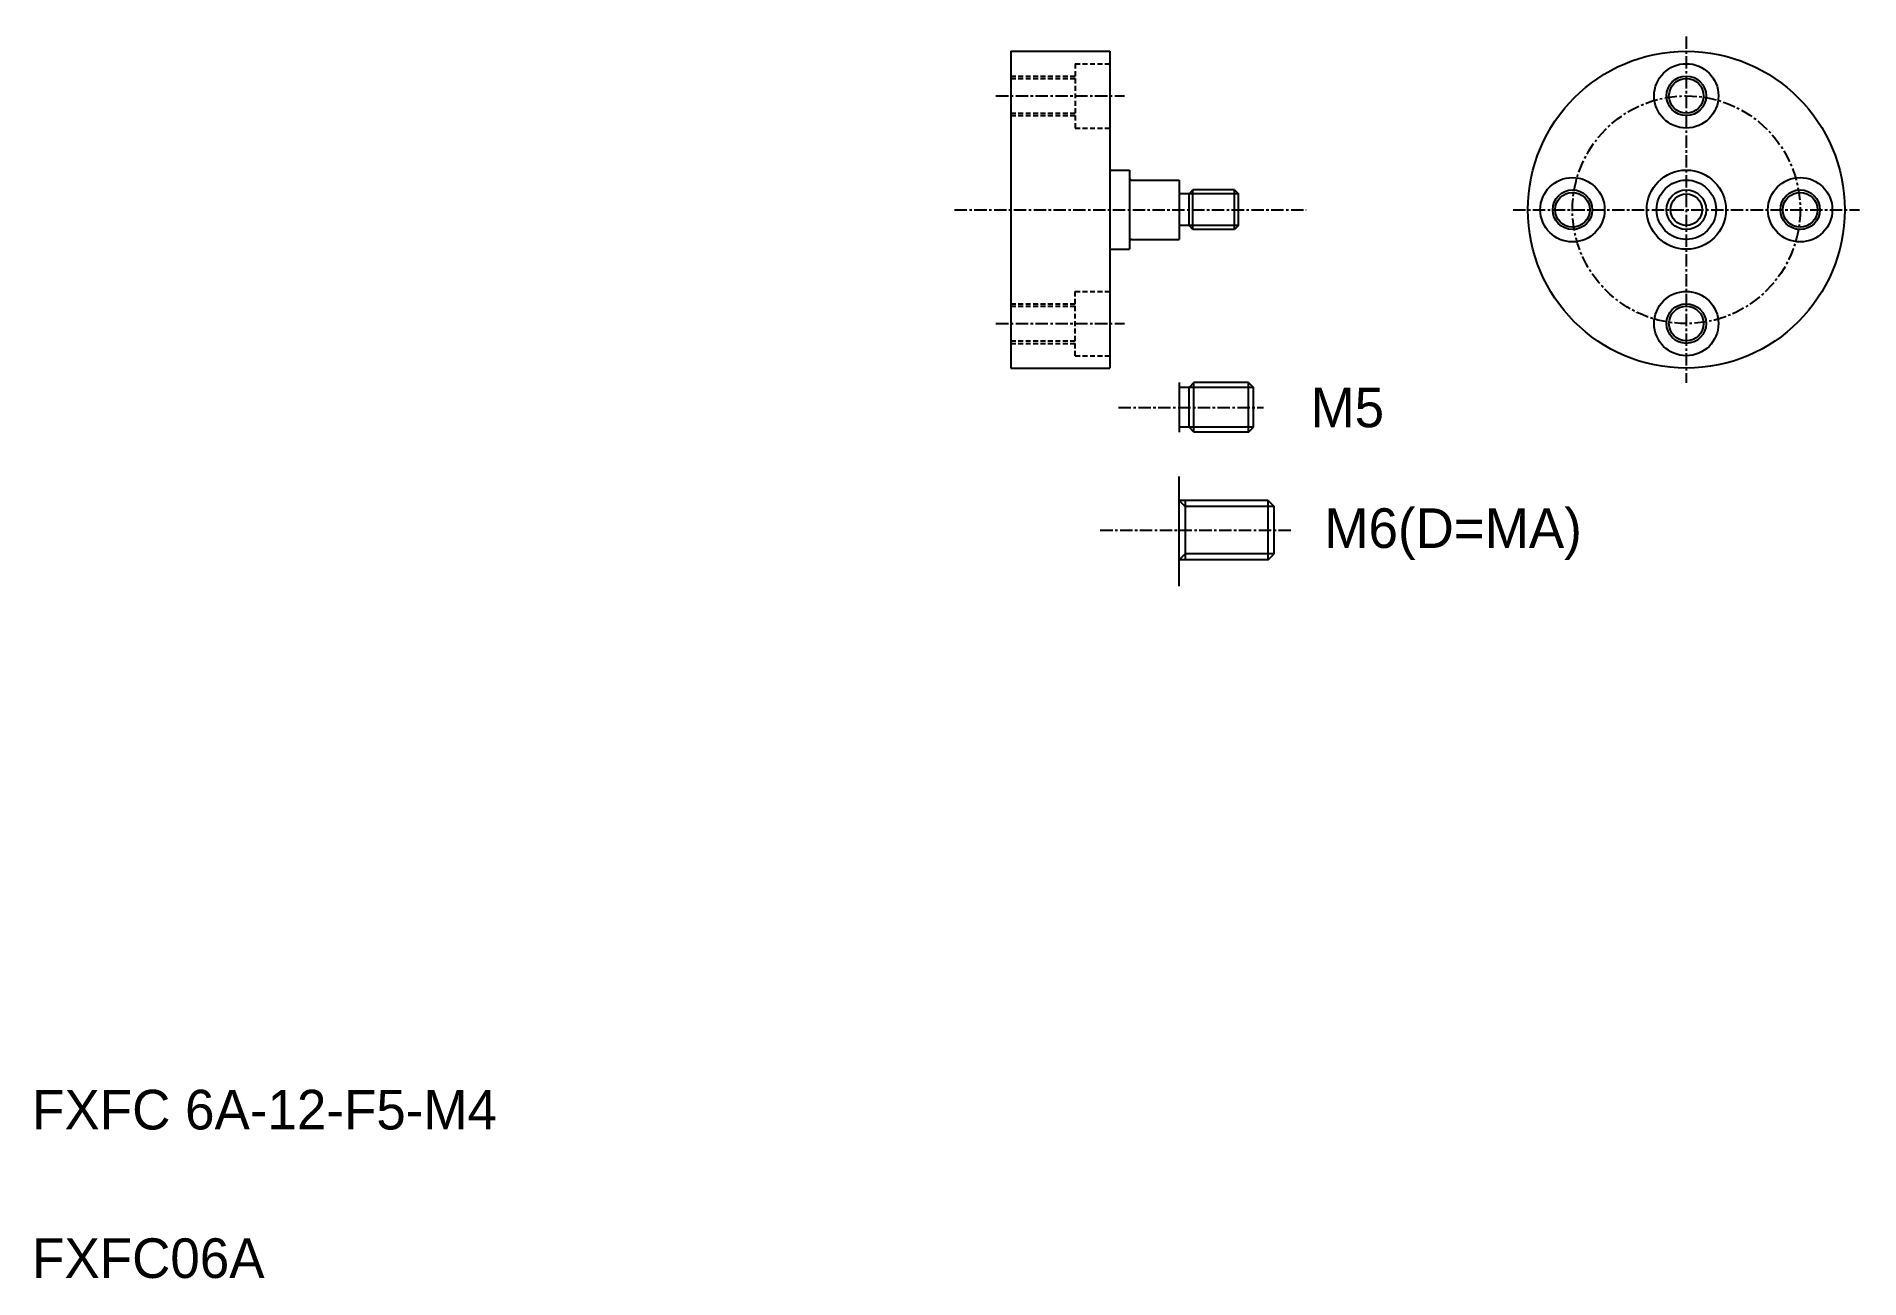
# Model space of a CAD drawing. Extents: x 10 to 195, y 10 to 135.
import ezdxf

# ---------------------------------------------------------------- set-up
doc = ezdxf.new("R2010")
doc.units = 0
doc.linetypes.add('CENTER', pattern=[2, 1.25, -0.25, 0.25, -0.25])
doc.linetypes.add('DASHED', pattern=[0.75, 0.5, -0.25])
doc.layers.get('0').update_dxf_attribs({"linetype": 'CONTINUOUS'})
doc.layers.add('CENTER', color=1, linetype='CENTER')

msp = doc.modelspace()

# ---------------------------------------------------------------- linework, layer by layer
at = {"color": 7, "linetype": 'CONTINUOUS'}
for p, q in [((108.87, 133.89), (118.87, 133.89)), ((108.87, 133.89), (108.87, 101.89)), ((118.87, 133.89), (118.87, 101.89)), ((118.87, 121.89), (120.87, 121.89)), ((120.87, 121.89), (120.87, 113.89)), ((121.07, 120.89), (125.87, 120.89)), ((125.87, 120.89), (125.87, 114.89)), ((126.87, 119.49), (127.27, 119.89)), ((131.47, 119.89), (127.27, 119.89)), ((131.47, 119.89), (131.87, 119.49)), ((118.87, 117.89), (118.87, 117.89)), ((118.87, 117.89), (118.87, 117.89)), ((126.87, 119.49), (125.87, 119.49)), ((126.87, 116.29), (126.87, 119.49)), ((131.87, 116.29), (131.87, 119.49)), ((126.87, 116.29), (125.87, 116.29)), ((127.27, 115.89), (126.87, 116.29)), ((131.87, 116.29), (131.47, 115.89)), ((121.07, 114.89), (125.87, 114.89)), ((131.47, 115.89), (127.27, 115.89)), ((118.87, 113.89), (120.87, 113.89)), ((108.87, 101.89), (118.87, 101.89)), ((125.87, 100.43), (125.87, 95.43)), ((126.87, 99.93), (125.87, 99.93)), ((127.37, 100.43), (126.87, 99.93)), ((126.87, 95.93), (126.87, 99.93)), ((132.87, 100.43), (127.37, 100.43)), ((132.87, 95.43), (132.87, 100.43)), ((132.87, 100.43), (133.37, 99.93)), ((133.37, 95.93), (133.37, 99.93)), ((126.87, 95.93), (125.87, 95.93)), ((127.37, 95.43), (126.87, 95.93)), ((132.87, 95.43), (133.37, 95.93)), ((132.87, 95.43), (127.37, 95.43)), ((125.87, 79.87), (125.87, 90.93)), ((134.87, 88.53), (125.87, 88.53)), ((126.47, 88.53), (126.47, 82.53)), ((134.87, 82.53), (134.87, 88.53)), ((134.87, 88.53), (135.47, 87.93)), ((135.47, 83.13), (135.47, 87.93)), ((134.87, 82.53), (135.47, 83.13)), ((134.87, 82.53), (125.87, 82.53))]:
    msp.add_line(p, q, dxfattribs=at)
at = {"color": 3, "linetype": 'DASHED'}
for p, q in [((115.37, 132.64), (118.87, 132.64)), ((115.37, 132.64), (115.37, 126.14)), ((108.87, 131.39), (115.37, 131.39)), ((108.87, 131.14), (115.37, 131.14)), ((108.87, 127.64), (115.37, 127.64)), ((108.87, 127.39), (115.37, 127.39)), ((115.37, 126.14), (118.87, 126.14)), ((115.37, 103.14), (115.37, 109.64)), ((115.37, 109.64), (118.87, 109.64)), ((108.87, 108.39), (115.37, 108.39)), ((108.87, 108.14), (115.37, 108.14)), ((108.87, 104.64), (115.37, 104.64)), ((108.87, 104.39), (115.37, 104.39)), ((115.37, 103.14), (118.87, 103.14))]:
    msp.add_line(p, q, dxfattribs=at)
at = {"color": 7}
for p, q in [((127.27, 115.89), (127.27, 119.89)), ((131.47, 115.89), (131.47, 119.89)), ((127.37, 95.43), (127.37, 100.43))]:
    msp.add_line(p, q, dxfattribs=at)
at = {"color": 3, "linetype": 'CONTINUOUS'}
for p, q in [((131.87, 119.49), (126.87, 119.49)), ((131.87, 116.29), (126.87, 116.29)), ((133.37, 99.93), (126.87, 99.93)), ((133.37, 95.93), (126.87, 95.93)), ((125.87, 88.53), (126.47, 87.93)), ((135.47, 87.93), (126.47, 87.93)), ((125.87, 82.53), (126.47, 83.13)), ((135.47, 83.13), (126.47, 83.13))]:
    msp.add_line(p, q, dxfattribs=at)
at = {"color": 7, "linetype": 'CONTINUOUS'}
for centre, radius in [((177.11, 117.89), 16), ((177.11, 129.39), 3.25), ((177.11, 129.39), 1.75), ((177.11, 117.89), 4), ((165.61, 117.89), 3.25), ((177.11, 117.89), 3), ((177.11, 117.89), 2), ((188.61, 117.89), 3.25), ((165.61, 117.89), 1.75), ((188.61, 117.89), 1.75), ((177.11, 106.39), 3.25), ((177.11, 106.39), 1.75)]:
    msp.add_circle(centre, radius, dxfattribs=at)
at = {"color": 3, "linetype": 'CONTINUOUS'}
for centre, radius in [((177.11, 129.39), 2), ((165.61, 117.89), 2), ((188.61, 117.89), 2), ((177.11, 117.89), 1.6), ((177.11, 106.39), 2)]:
    msp.add_circle(centre, radius, dxfattribs=at)
at = {"color": 7, "linetype": 'CONTINUOUS'}
for centre, start, end in [((121.07, 121.09), 180, 270), ((121.07, 114.69), 90, 180)]:
    msp.add_arc(centre, 0.2, start, end, dxfattribs=at)
at = {"layer": 'CENTER', "color": 1, "linetype": 'CENTER'}
for p, q in [((177.11, 135.39), (177.11, 100.39)), ((107.37, 129.39), (120.37, 129.39)), ((103.18, 117.89), (138.71, 117.89)), ((159.61, 117.89), (194.61, 117.89)), ((107.37, 106.39), (120.37, 106.39)), ((119.76, 97.93), (134.4, 97.93)), ((117.91, 85.53), (137.16, 85.53))]:
    msp.add_line(p, q, dxfattribs=at)
msp.add_circle((177.11, 117.89), 11.5, dxfattribs=at)

# ---------------------------------------------------------------- texts
at = {"color": 7, "linetype": 'CONTINUOUS'}
for s, p in [('M5', (139.15, 95.92)), ('M6(D=MA)', (140.55, 83.73)), ('FXFC 6A-12-F5-M4', (10, 25)), ('FXFC06A', (10, 10))]:
    msp.add_text(s, height=4, dxfattribs=at).set_placement(p)

doc.saveas('drawing.dxf')
